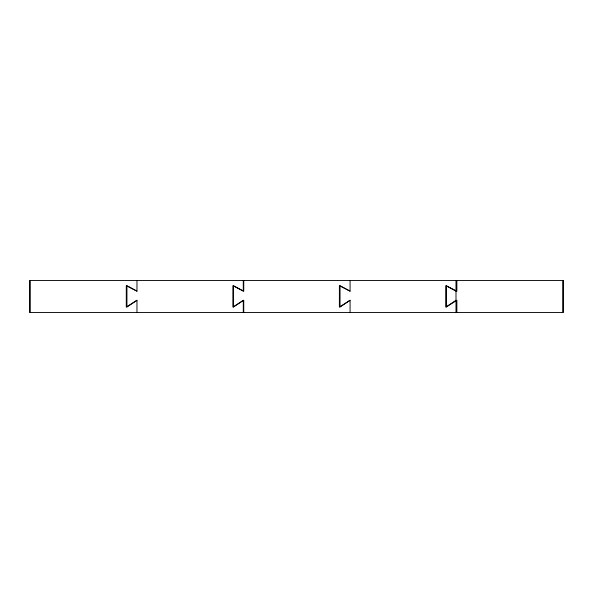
<?xml version="1.0" encoding="UTF-8"?>
<svg xmlns="http://www.w3.org/2000/svg" width="593" height="593" viewBox="0 0 593 593"><rect width="100%" height="100%" fill="white"/><g stroke="black" fill="none" stroke-linecap="round" stroke-linejoin="round"><path stroke-width="0.89" d="M136.968 312.518L136.968 300.273L126.932 307.063L126.932 285.678L136.968 291.163L136.968 280.482M350.07 312.518L350.07 300.273L340.034 307.063L340.034 285.678L350.07 291.163L350.07 280.482M455.995 300.273L445.958 307.063L445.958 285.678L455.995 291.163M136.968 300.273L126.287 307.063L126.287 285.678L136.968 291.163M350.07 300.273L339.389 307.063L339.389 285.678L350.07 291.163M562.779 280.482L562.779 312.518M456.855 280.482L456.855 291.163L446.173 285.678L446.173 307.063L456.855 300.273L456.855 312.518M455.995 280.482L455.995 312.518M243.753 280.482L243.753 291.163L233.071 285.678L233.071 307.063L243.753 300.273L243.753 312.518M243.286 280.482L243.286 291.163L233.249 285.678L233.249 307.063L243.286 300.273L243.286 312.518M30.184 280.482L30.184 312.518M563.35 280.482L29.65 280.482L29.65 312.518L563.35 312.518L563.35 280.482"/></g></svg>
